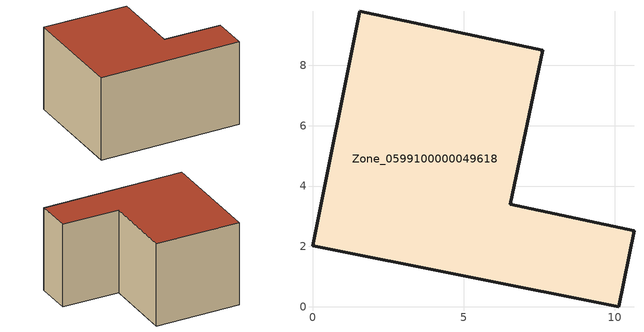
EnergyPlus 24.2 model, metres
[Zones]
Zone_0599100000049618
 floor ground (C_G): 0,2.03 1.57,9.79 7.62,8.5 6.55,3.4 10.64,2.52 10.13,0 z0
 wall outside (C_F): 10.64,2.52 6.55,3.4 7.62,8.5 1.57,9.79 0,2.03 10.13,0 10.64,2.52 z0:6.18
 roof outside (C_R): 0,2.03 10.13,0 10.64,2.52 6.55,3.4 7.62,8.5 1.57,9.79 z6.18
[BUILDING]
Pand.0599100000049618: North Axis=0; Terrain=City; Loads Convergence Tolerance Value=0.04; Temperature Convergence Tolerance Value=0.4; Solar Distribution=FullExterior; Maximum Number of Warmup Days=25; Minimum Number of Warmup Days=1
[Site:Location]
Rotterdam.The.Hague.AP_ZH_NLD Design_Conditions: Latitude=51.96; Longitude=4.45; Time Zone=1; Elevation=-4.5
[SITE:GROUNDTEMPERATURE:BUILDINGSURFACE]
18, 18, 18, 18, 18, 18, 18, 18, 18, 18, 18, 18
[MATERIAL] Thermal Absorptance=0.9; Solar Absorptance=0.7; Visible Absorptance=0.7
Name | Roughness | Thickness | Conductivity | Density | Specific Heat
G.TI.1946 | MediumSmooth | 0.15 | 1 | 540 | 1210
F.TI.1946 | Rough | 0.3 | 0.857143 | 1920 | 840
R.TI.1946 | MediumRough | 0.2 | 0.1 | 1500 | 1000
[CONSTRUCTION]
C_G: G.TI.1946
C_F: F.TI.1946
C_R: R.TI.1946
[ZONE]
Zone_0599100000049618: Type=1; Multiplier=1; Ceiling Height=Autocalculate; Volume=Autocalculate; Floor Area=autocalculate; Part of Total Floor Area=Yes
[ZONEINFILTRATION:DESIGNFLOWRATE]
Infil_Zone_0599100000049618: Zone or ZoneList or Space or SpaceList=Zone_0599100000049618; Schedule=AlwaysOn; Design Flow Rate Calculation Method=Flow/Area; Flow Rate per Floor Area=0.003; Constant Term Coefficient=1; Temperature Term Coefficient=0; Velocity Term Coefficient=0; Velocity Squared Term Coefficient=0
[HVACTEMPLATE:ZONE:IDEALLOADSAIRSYSTEM]
Zone_0599100000049618: Maximum Heating Supply Air Temperature=50; Minimum Cooling Supply Air Temperature=13; Maximum Heating Supply Air Humidity Ratio=0.0156; Minimum Cooling Supply Air Humidity Ratio=0.0077; Heating Limit=NoLimit; Cooling Limit=NoLimit; Dehumidification Control Type=ConstantSensibleHeatRatio; Cooling Sensible Heat Ratio=0.7; Dehumidification Setpoint=60; Humidification Control Type=None; Humidification Setpoint=30; Outdoor Air Method=None; Outdoor Air Flow Rate per Person=0.00944; Outdoor Air Flow Rate per Zone Floor Area=0; Outdoor Air Flow Rate per Zone=0; Demand Controlled Ventilation Type=None; Outdoor Air Economizer Type=NoEconomizer; Heat Recovery Type=None; Sensible Heat Recovery Effectiveness=0.7; Latent Heat Recovery Effectiveness=0.65
[ZONECONTROL:THERMOSTAT]
ThermostatControl_Zone_0599100000049618: Zone or ZoneList=Zone_0599100000049618; Control Type Schedule=DualSetpointControlType; Control 1=Thermostat_Zone_0599100000049618; Temperature Difference Between Cutout And Setpoint=0
[THERMOSTATSETPOINT:DUALSETPOINT]
Thermostat_Zone_0599100000049618: Heating Setpoint Temperature Schedule=HeatingSetpoint_Zone_0599100000049618; Cooling Setpoint Temperature Schedule=CoolingSetpoint_Zone_0599100000049618
[SCHEDULE:COMPACT]
HeatingSetpoint_Zone_0599100000049618: Through: 12/31, For: AllDays, Until: 24:00, 21
CoolingSetpoint_Zone_0599100000049618: Through: 12/31, For: AllDays, Until: 24:00, 24
DualSetpointControlType: Through: 12/31, For: AllDays, Until: 24:00, 4
AlwaysOn: Through: 12/31, For: AllDays, Until: 24:00, 1
